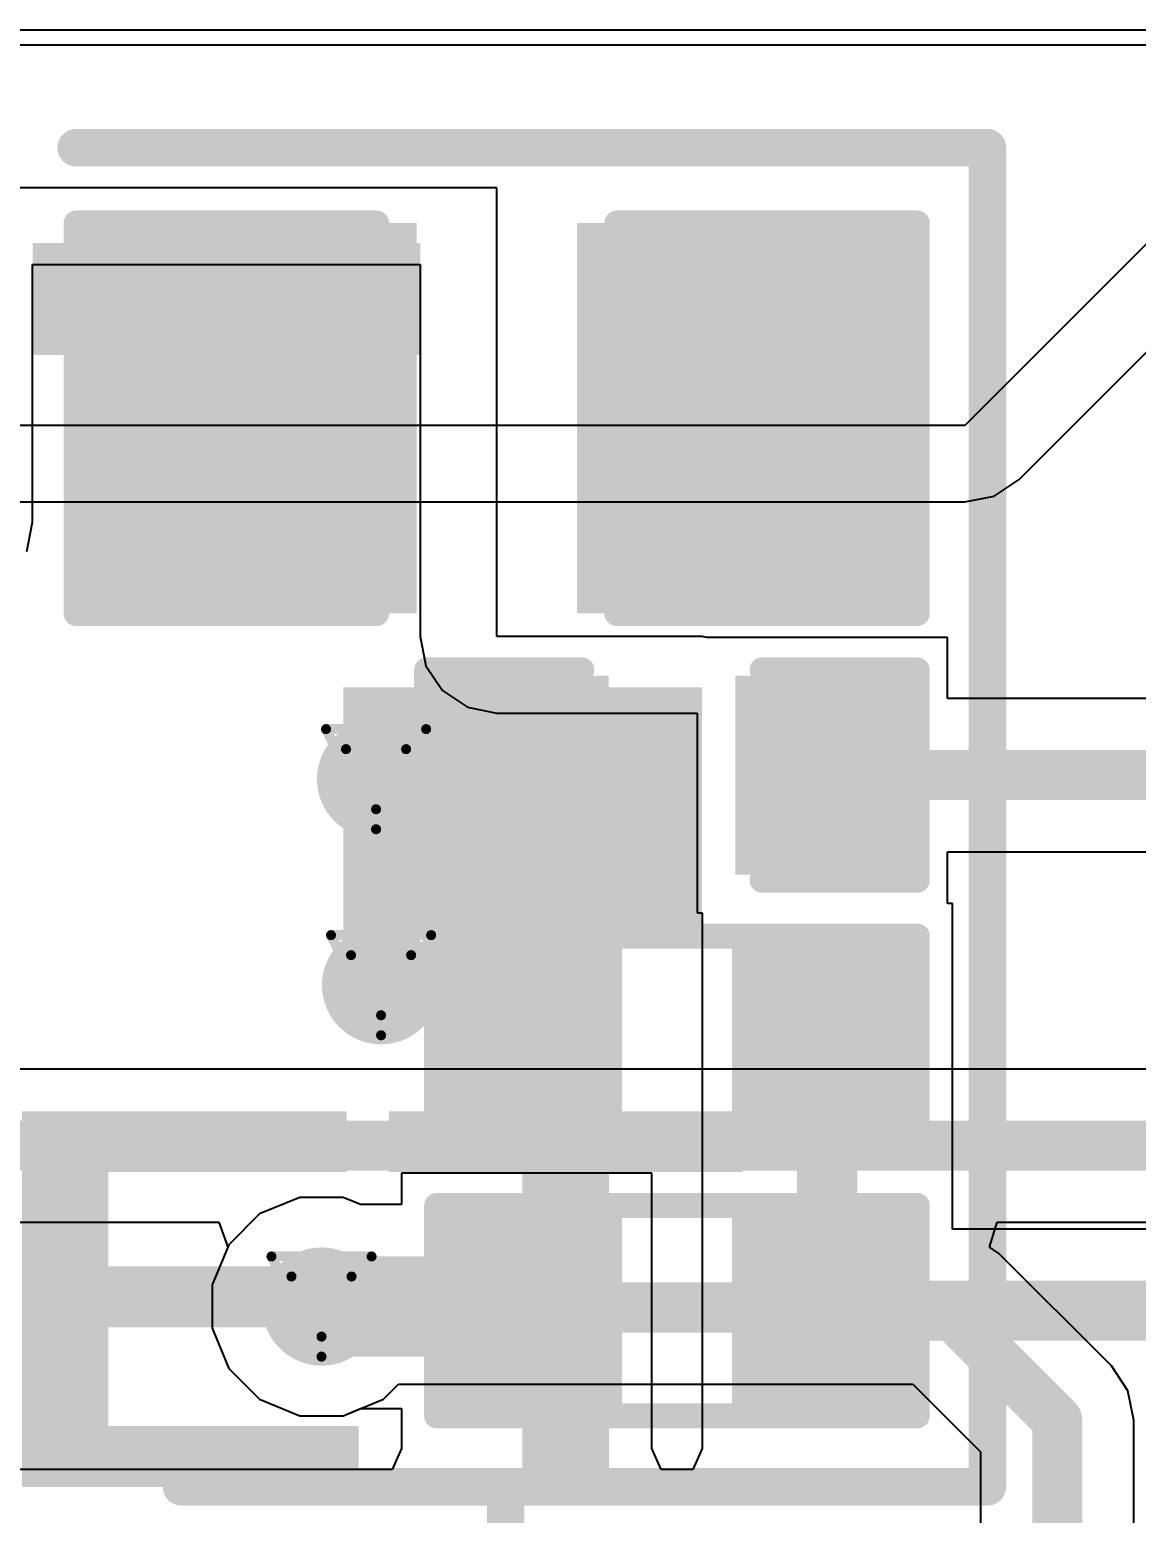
# Model space of a CAD drawing. Header units: inches. Extents: x -1 to 208, y -10 to 150.
# Drawn here: x 21.35 to 26.97, y 67.12 to 74.65 of the extents above; entities that cross this region are included whole.
import ezdxf

# ---------------------------------------------------------------- set-up
doc = ezdxf.new("R2010")
doc.units = ezdxf.units.IN
for name, color, linetype in [('Bottom Layer', 5, 'Continuous'), ('Drill Drawing', 1, 'Continuous'), ('Top Layer', 1, 'Continuous'), ('Top Overlay', 2, 'Continuous'), ('Top Paste', 8, 'Continuous'), ('Top Solder', 216, 'Continuous'), ('Via Holes', 16, 'Continuous')]:
    doc.layers.add(name, color=color, linetype=linetype)
doc.styles.add('Arial Black_Bold', font='', dxfattribs={"height": 0.2})
doc.styles.get('Arial Black_Bold').set_extended_font_data('Arial Black', bold=True)

# ---------------------------------------------------------------- blocks, each defined once
blk = doc.blocks.new('R___0603_66')
at = {"layer": 'Top Layer'}
for points in [[(-0.3809999999999999, 0.4445), (-0.3810000000000001, -0.4445), (-1.143, -0.4445), (-1.143, 0.4445)], [(1.143, 0.4445), (1.143, -0.4445), (0.3809999999999999, -0.4445), (0.3810000000000001, 0.4445)]]:
    blk.add_hatch(color=1, dxfattribs=at).paths.add_polyline_path(points)
at = {"layer": 'Top Paste'}
for points in [[(-0.3809999999999999, 0.4445), (-0.3810000000000001, -0.4445), (-1.143, -0.4445), (-1.143, 0.4445)], [(1.143, 0.4445), (1.143, -0.4445), (0.3809999999999999, -0.4445), (0.3810000000000001, 0.4445)]]:
    blk.add_hatch(color=8, dxfattribs=at).paths.add_polyline_path(points)
at = {"layer": 'Top Solder'}
for points in [[(-0.2793999999999999, 0.5460999999999999), (-0.2794, -0.5461), (-1.2446, -0.5460999999999999), (-1.2446, 0.5461)], [(1.2446, 0.5460999999999999), (1.2446, -0.5461), (0.2793999999999999, -0.5460999999999999), (0.2794, 0.5461)]]:
    blk.add_hatch(color=216, dxfattribs=at).paths.add_polyline_path(points)
at = {"layer": 'Top Overlay'}
for points in [[(-1.2192, 0.5334, 0.127, 0.127, 0), (1.2192, 0.5334, 0.127, 0.127, 0)], [(-1.2192, -0.5334, 0.127, 0.127, 0), (-1.2192, 0.5334, 0.127, 0.127, 0)], [(1.2192, -0.5334, 0.127, 0.127, 0), (1.2192, 0.5334, 0.127, 0.127, 0)], [(-1.2192, -0.5334, 0.127, 0.127, 0), (1.2192, -0.5334, 0.127, 0.127, 0)]]:
    blk.add_lwpolyline(points, format="xyseb", dxfattribs=at)
for points in [[(-1.25095, 0.5334, 0.0635, 0.0635, 1), (-1.18745, 0.5334, 0.0635, 0.0635, 1)], [(-1.25095, 0.5334, 0.0635, 0.0635, 1), (-1.18745, 0.5334, 0.0635, 0.0635, 1)], [(1.18745, 0.5334, 0.0635, 0.0635, 1), (1.25095, 0.5334, 0.0635, 0.0635, 1)], [(1.18745, 0.5334, 0.0635, 0.0635, 1), (1.25095, 0.5334, 0.0635, 0.0635, 1)], [(-1.25095, -0.5334, 0.0635, 0.0635, 1), (-1.18745, -0.5334, 0.0635, 0.0635, 1)], [(-1.25095, -0.5334, 0.0635, 0.0635, 1), (-1.18745, -0.5334, 0.0635, 0.0635, 1)], [(1.18745, -0.5334, 0.0635, 0.0635, 1), (1.25095, -0.5334, 0.0635, 0.0635, 1)], [(1.18745, -0.5334, 0.0635, 0.0635, 1), (1.25095, -0.5334, 0.0635, 0.0635, 1)]]:
    blk.add_lwpolyline(points, format="xyseb", close=True, dxfattribs=at)
blk = doc.blocks.new('R___0603_67')
at = {"layer": 'Top Layer'}
for points in [[(-0.3809999999999999, 0.4445), (-0.3810000000000001, -0.4445), (-1.143, -0.4445), (-1.143, 0.4445)], [(1.143, 0.4445), (1.143, -0.4445), (0.3809999999999999, -0.4445), (0.3810000000000001, 0.4445)]]:
    blk.add_hatch(color=1, dxfattribs=at).paths.add_polyline_path(points)
at = {"layer": 'Top Paste'}
for points in [[(-0.3809999999999999, 0.4445), (-0.3810000000000001, -0.4445), (-1.143, -0.4445), (-1.143, 0.4445)], [(1.143, 0.4445), (1.143, -0.4445), (0.3809999999999999, -0.4445), (0.3810000000000001, 0.4445)]]:
    blk.add_hatch(color=8, dxfattribs=at).paths.add_polyline_path(points)
at = {"layer": 'Top Solder'}
for points in [[(-0.2793999999999999, 0.5460999999999999), (-0.2794, -0.5461), (-1.2446, -0.5460999999999999), (-1.2446, 0.5461)], [(1.2446, 0.5460999999999999), (1.2446, -0.5461), (0.2793999999999999, -0.5460999999999999), (0.2794, 0.5461)]]:
    blk.add_hatch(color=216, dxfattribs=at).paths.add_polyline_path(points)
at = {"layer": 'Top Overlay'}
for points in [[(-1.2192, 0.5334, 0.127, 0.127, 0), (1.2192, 0.5334, 0.127, 0.127, 0)], [(-1.2192, -0.5334, 0.127, 0.127, 0), (-1.2192, 0.5334, 0.127, 0.127, 0)], [(1.2192, -0.5334, 0.127, 0.127, 0), (1.2192, 0.5334, 0.127, 0.127, 0)], [(-1.2192, -0.5334, 0.127, 0.127, 0), (1.2192, -0.5334, 0.127, 0.127, 0)]]:
    blk.add_lwpolyline(points, format="xyseb", dxfattribs=at)
for points in [[(-1.25095, 0.5334, 0.0635, 0.0635, 1), (-1.18745, 0.5334, 0.0635, 0.0635, 1)], [(-1.25095, 0.5334, 0.0635, 0.0635, 1), (-1.18745, 0.5334, 0.0635, 0.0635, 1)], [(1.18745, 0.5334, 0.0635, 0.0635, 1), (1.25095, 0.5334, 0.0635, 0.0635, 1)], [(1.18745, 0.5334, 0.0635, 0.0635, 1), (1.25095, 0.5334, 0.0635, 0.0635, 1)], [(-1.25095, -0.5334, 0.0635, 0.0635, 1), (-1.18745, -0.5334, 0.0635, 0.0635, 1)], [(-1.25095, -0.5334, 0.0635, 0.0635, 1), (-1.18745, -0.5334, 0.0635, 0.0635, 1)], [(1.18745, -0.5334, 0.0635, 0.0635, 1), (1.25095, -0.5334, 0.0635, 0.0635, 1)], [(1.18745, -0.5334, 0.0635, 0.0635, 1), (1.25095, -0.5334, 0.0635, 0.0635, 1)]]:
    blk.add_lwpolyline(points, format="xyseb", close=True, dxfattribs=at)
blk = doc.blocks.new('C___1206_182')
at = {"layer": 'Top Layer'}
for points in [[(-2.03199746, 0.889), (-0.50799746, 0.889), (-0.50799746, -0.889), (-2.03199746, -0.889)], [(0.50799746, 0.889), (2.03199746, 0.889), (2.03199746, -0.889), (0.50799746, -0.889)]]:
    blk.add_hatch(color=1, dxfattribs=at).paths.add_polyline_path(points)
at = {"layer": 'Top Paste'}
for points in [[(-2.03199746, 0.889), (-0.50799746, 0.889), (-0.50799746, -0.889), (-2.03199746, -0.889)], [(0.50799746, 0.889), (2.03199746, 0.889), (2.03199746, -0.889), (0.50799746, -0.889)]]:
    blk.add_hatch(color=8, dxfattribs=at).paths.add_polyline_path(points)
at = {"layer": 'Top Solder'}
for points in [[(-2.13359746, 0.9905999999999999), (-0.40639746, 0.9905999999999999), (-0.40639746, -0.9905999999999999), (-2.13359746, -0.9905999999999999)], [(0.40639746, 0.9905999999999999), (2.13359746, 0.9905999999999999), (2.13359746, -0.9905999999999999), (0.40639746, -0.9905999999999999)]]:
    blk.add_hatch(color=216, dxfattribs=at).paths.add_polyline_path(points)
at = {"layer": 'Top Overlay'}
for points in [[(-2.1336, 0.9905999999999999, 0.127, 0.127, 0), (-0.6096, 0.9905999999999999, 0.127, 0.127, 0)], [(-2.1336, -0.9905999999999999, 0.127, 0.127, 0), (-2.1336, 0.9905999999999999, 0.127, 0.127, 0)], [(0.6096, 0.9905999999999999, 0.127, 0.127, 0), (2.1336, 0.9905999999999999, 0.127, 0.127, 0)], [(2.1336, -0.9905999999999999, 0.127, 0.127, 0), (2.1336, 0.9905999999999999, 0.127, 0.127, 0)], [(-2.1336, -0.9905999999999999, 0.127, 0.127, 0), (-0.6096, -0.9905999999999999, 0.127, 0.127, 0)], [(0.6096, -0.9905999999999999, 0.127, 0.127, 0), (2.1336, -0.9905999999999999, 0.127, 0.127, 0)]]:
    blk.add_lwpolyline(points, format="xyseb", dxfattribs=at)
for points in [[(-2.16535, 0.9905999999999999, 0.0635, 0.0635, 1), (-2.10185, 0.9905999999999999, 0.0635, 0.0635, 1)], [(-2.16535, 0.9905999999999999, 0.0635, 0.0635, 1), (-2.10185, 0.9905999999999999, 0.0635, 0.0635, 1)], [(-0.64135, 0.9905999999999999, 0.0635, 0.0635, 1), (-0.57785, 0.9905999999999999, 0.0635, 0.0635, 1)], [(0.57785, 0.9905999999999999, 0.0635, 0.0635, 1), (0.64135, 0.9905999999999999, 0.0635, 0.0635, 1)], [(2.10185, 0.9905999999999999, 0.0635, 0.0635, 1), (2.16535, 0.9905999999999999, 0.0635, 0.0635, 1)], [(2.10185, 0.9905999999999999, 0.0635, 0.0635, 1), (2.16535, 0.9905999999999999, 0.0635, 0.0635, 1)], [(-2.16535, -0.9905999999999999, 0.0635, 0.0635, 1), (-2.10185, -0.9905999999999999, 0.0635, 0.0635, 1)], [(-2.16535, -0.9905999999999999, 0.0635, 0.0635, 1), (-2.10185, -0.9905999999999999, 0.0635, 0.0635, 1)], [(-0.64135, -0.9905999999999999, 0.0635, 0.0635, 1), (-0.57785, -0.9905999999999999, 0.0635, 0.0635, 1)], [(0.57785, -0.9905999999999999, 0.0635, 0.0635, 1), (0.64135, -0.9905999999999999, 0.0635, 0.0635, 1)], [(2.10185, -0.9905999999999999, 0.0635, 0.0635, 1), (2.16535, -0.9905999999999999, 0.0635, 0.0635, 1)], [(2.10185, -0.9905999999999999, 0.0635, 0.0635, 1), (2.16535, -0.9905999999999999, 0.0635, 0.0635, 1)]]:
    blk.add_lwpolyline(points, format="xyseb", close=True, dxfattribs=at)
blk = doc.blocks.new('C___0603_184')
at = {"layer": 'Top Layer'}
for points in [[(-0.3809999999999999, 0.4445), (-0.3810000000000001, -0.4445), (-1.143, -0.4445), (-1.143, 0.4445)], [(1.143, 0.4445), (1.143, -0.4445), (0.3809999999999999, -0.4445), (0.3810000000000001, 0.4445)]]:
    blk.add_hatch(color=1, dxfattribs=at).paths.add_polyline_path(points)
at = {"layer": 'Top Paste'}
for points in [[(-0.3809999999999999, 0.4445), (-0.3810000000000001, -0.4445), (-1.143, -0.4445), (-1.143, 0.4445)], [(1.143, 0.4445), (1.143, -0.4445), (0.3809999999999999, -0.4445), (0.3810000000000001, 0.4445)]]:
    blk.add_hatch(color=8, dxfattribs=at).paths.add_polyline_path(points)
at = {"layer": 'Top Solder'}
for points in [[(-0.3210001199999999, 0.5044998799999999), (-0.3210001200000001, -0.50449988), (-1.20299988, -0.5044998799999999), (-1.20299988, 0.50449988)], [(1.20299988, 0.5044998799999999), (1.20299988, -0.50449988), (0.3210001199999999, -0.5044998799999999), (0.3210001200000001, 0.50449988)]]:
    blk.add_hatch(color=216, dxfattribs=at).paths.add_polyline_path(points)
at = {"layer": 'Top Overlay'}
for points in [[(-1.2446, 0.5334, 0.127, 0.127, 0), (-0.4571999999999999, 0.5334, 0.127, 0.127, 0)], [(-1.2446, -0.5334, 0.127, 0.127, 0), (-1.2446, 0.5334, 0.127, 0.127, 0)], [(0.4571999999999999, 0.5334, 0.127, 0.127, 0), (1.2446, 0.5334, 0.127, 0.127, 0)], [(1.2446, -0.5334, 0.127, 0.127, 0), (1.2446, 0.5334, 0.127, 0.127, 0)], [(-1.2446, -0.5334, 0.127, 0.127, 0), (-0.4571999999999999, -0.5334, 0.127, 0.127, 0)], [(0.4571999999999999, -0.5334, 0.127, 0.127, 0), (1.2446, -0.5334, 0.127, 0.127, 0)]]:
    blk.add_lwpolyline(points, format="xyseb", dxfattribs=at)
for points in [[(-1.27635, 0.5334, 0.0635, 0.0635, 1), (-1.21285, 0.5334, 0.0635, 0.0635, 1)], [(-1.27635, 0.5334, 0.0635, 0.0635, 1), (-1.21285, 0.5334, 0.0635, 0.0635, 1)], [(-0.4889499999999999, 0.5334, 0.0635, 0.0635, 1), (-0.42545, 0.5334, 0.0635, 0.0635, 1)], [(0.42545, 0.5334, 0.0635, 0.0635, 1), (0.4889499999999999, 0.5334, 0.0635, 0.0635, 1)], [(1.21285, 0.5334, 0.0635, 0.0635, 1), (1.27635, 0.5334, 0.0635, 0.0635, 1)], [(1.21285, 0.5334, 0.0635, 0.0635, 1), (1.27635, 0.5334, 0.0635, 0.0635, 1)], [(-1.27635, -0.5334, 0.0635, 0.0635, 1), (-1.21285, -0.5334, 0.0635, 0.0635, 1)], [(-1.27635, -0.5334, 0.0635, 0.0635, 1), (-1.21285, -0.5334, 0.0635, 0.0635, 1)], [(-0.4889499999999999, -0.5334, 0.0635, 0.0635, 1), (-0.42545, -0.5334, 0.0635, 0.0635, 1)], [(0.42545, -0.5334, 0.0635, 0.0635, 1), (0.4889499999999999, -0.5334, 0.0635, 0.0635, 1)], [(1.21285, -0.5334, 0.0635, 0.0635, 1), (1.27635, -0.5334, 0.0635, 0.0635, 1)], [(1.21285, -0.5334, 0.0635, 0.0635, 1), (1.27635, -0.5334, 0.0635, 0.0635, 1)]]:
    blk.add_lwpolyline(points, format="xyseb", close=True, dxfattribs=at)

msp = doc.modelspace()

# ---------------------------------------------------------------- hatches: boundary and pattern name
at = {"layer": 'Bottom Layer'}
h = msp.add_hatch(color=5, dxfattribs=at)
edge = h.paths.add_edge_path()
edge.add_arc((23.11143206, 70.8491979), 0.2999994, 0, 360)
h = msp.add_hatch(color=5, dxfattribs=at)
edge = h.paths.add_edge_path()
edge.add_arc((23.1368346, 69.8040006), 0.2999994, 0, 360)
h = msp.add_hatch(color=5, dxfattribs=at)
edge = h.paths.add_edge_path()
edge.add_arc((22.8346, 68.1736), 0.2999994, 0, 360)
at = {"layer": 'Top Layer'}
for points in [[(21.36886506, 73.00126624), (23.33512986, 73.00126624), (23.33512986, 73.56935247999999), (21.36886506, 73.56935247999999)], [(22.9447979, 70.05319999999999), (24.76499746, 70.05319999999999), (24.76499746, 71.31429476), (22.9447979, 71.31429476)]]:
    msp.add_hatch(color=1, dxfattribs=at).paths.add_polyline_path(points)
h = msp.add_hatch(color=1, dxfattribs=at)
edge = h.paths.add_edge_path()
edge.add_arc((23.11143206, 70.8491979), 0.2999994, 0, 360)
h = msp.add_hatch(color=1, dxfattribs=at)
edge = h.paths.add_edge_path()
edge.add_arc((23.1368346, 69.8040006), 0.2999994, 0, 360)
h = msp.add_hatch(color=1, dxfattribs=at)
edge = h.paths.add_edge_path()
edge.add_arc((22.8346, 68.1736), 0.2999994, 0, 360)
at = {"layer": 'Via Holes'}
h = msp.add_hatch(color=7, dxfattribs=at)
edge = h.paths.add_edge_path()
edge.add_arc((23.11143206, 70.8491979), 0.1499997, 0, 360)
h = msp.add_hatch(color=7, dxfattribs=at)
edge = h.paths.add_edge_path()
edge.add_arc((23.1368346, 69.8040006), 0.1499997, 0, 360)
h = msp.add_hatch(color=7, dxfattribs=at)
edge = h.paths.add_edge_path()
edge.add_arc((22.8346, 68.1736), 0.1499997, 0, 360)

# ---------------------------------------------------------------- linework, layer by layer
at = {"layer": 'Bottom Layer'}
for p, q in [((4.97073174, 74.5744), (62.54949136, 74.5744)), ((27.25823606, 73.8038021), (26.09843395999999, 72.64399999999999)), ((26.37311972, 72.36931424), (27.41914252, 73.41533704)), ((26.09843395999999, 72.64399999999999), (10.42869136, 72.64399999999999)), ((26.24709254, 72.28510562), (26.37311972, 72.36931424)), ((26.09843395999999, 72.25553493999999), (26.24709254, 72.28510562)), ((16.17547692, 72.25553493999999), (26.09843395999999, 72.25553493999999)), ((32.3963919, 69.37866235999999), (15.7282388, 69.37866235999999)), ((15.56733234, 68.60173224), (22.31332342, 68.60173224)), ((22.31332342, 68.60173224), (22.35968858, 68.47473224)), ((26.2238109, 68.47473224), (26.26233762, 68.60173224)), ((26.26233762, 68.60173224), (32.3963919, 68.60173224)), ((22.35968858, 68.47473224), (22.2806006, 68.2837979)), ((26.2704453, 68.44357151999999), (26.2238109, 68.47473224)), ((26.84173194, 67.87228488), (26.2704453, 68.44357151999999)), ((22.2806006, 68.2837979), (22.2806006, 68.06340209999999)), ((22.2806006, 68.06340209999999), (22.3649413, 67.85978554)), ((22.3649413, 67.85978554), (22.52078554, 67.7039413)), ((26.92594056, 67.7462577), (26.84173194, 67.87228488)), ((23.14841446, 67.7039413), (23.22489386, 67.7804207)), ((23.22489386, 67.7804207), (25.83485307999999, 67.7804207)), ((25.83485307999999, 67.7804207), (26.17858112, 67.43669265999999)), ((26.95551124, 67.59759912), (26.92594056, 67.7462577)), ((22.52078554, 67.7039413), (22.7244021, 67.6196006)), ((22.9447979, 67.6196006), (23.14841446, 67.7039413)), ((22.7244021, 67.6196006), (22.9447979, 67.6196006)), ((26.95551124, 42.07405098), (26.95551124, 67.59759912)), ((26.17858112, 67.43669265999999), (26.17858112, 42.07405098))]:
    msp.add_line(p, q, dxfattribs=at)
for points in [[(15.56733234, 68.9901973, 0.254, 0.254, 0), (32.7914, 68.9901973, 0.254, 0.254, 0)], [(22.83931424, 68.16888576, 0.254, 0.254, 0), (25.99575954, 68.16888576, 0.254, 0.254, 0)], [(25.99575954, 68.16888576, 0.254, 0.254, 0), (26.56704618, 67.59759912, 0.254, 0.254, 0)], [(26.56704618, 41.67904288, 0.254, 0.254, 0), (26.56704618, 67.59759912, 0.254, 0.254, 0)]]:
    msp.add_lwpolyline(points, format="xyseb", dxfattribs=at)
for points in [[(22.77581424, 68.16888576, 0.127, 0.127, 1), (22.90281424, 68.16888576, 0.127, 0.127, 1)], [(25.93225954, 68.16888576, 0.127, 0.127, 1), (26.05925954, 68.16888576, 0.127, 0.127, 1)], [(25.93225954, 68.16888576, 0.127, 0.127, 1), (26.05925954, 68.16888576, 0.127, 0.127, 1)], [(26.50354618, 67.59759912, 0.127, 0.127, 1), (26.63054618, 67.59759912, 0.127, 0.127, 1)], [(26.50354618, 67.59759912, 0.127, 0.127, 1), (26.63054618, 67.59759912, 0.127, 0.127, 1)]]:
    msp.add_lwpolyline(points, format="xyseb", close=True, dxfattribs=at)
at = {"layer": 'Drill Drawing'}
for points in [[(22.85743206, 71.1031979, 0.0508, 0.0508, 0), (23.36543206, 71.1031979, 0.0508, 0.0508, 0)], [(22.85743206, 71.1031979, 0.0508, 0.0508, 0), (23.11143206, 70.5951979, 0.0508, 0.0508, 0)], [(23.11143206, 70.5951979, 0.0508, 0.0508, 0), (23.36543206, 71.1031979, 0.0508, 0.0508, 0)], [(22.95903206, 71.00159790000001, 0.0508, 0.0508, 0), (23.26383206, 71.00159790000001, 0.0508, 0.0508, 0)], [(22.95903206, 71.00159790000001, 0.0508, 0.0508, 0), (23.11143206, 70.6967979, 0.0508, 0.0508, 0)], [(23.11143206, 70.6967979, 0.0508, 0.0508, 0), (23.26383206, 71.00159790000001, 0.0508, 0.0508, 0)], [(22.8828346, 70.05800059999999, 0.0508, 0.0508, 0), (23.3908346, 70.05800059999999, 0.0508, 0.0508, 0)], [(22.8828346, 70.05800059999999, 0.0508, 0.0508, 0), (23.1368346, 69.5500006, 0.0508, 0.0508, 0)], [(23.1368346, 69.5500006, 0.0508, 0.0508, 0), (23.3908346, 70.05800059999999, 0.0508, 0.0508, 0)], [(22.9844346, 69.9564006, 0.0508, 0.0508, 0), (23.2892346, 69.9564006, 0.0508, 0.0508, 0)], [(22.9844346, 69.9564006, 0.0508, 0.0508, 0), (23.1368346, 69.6516006, 0.0508, 0.0508, 0)], [(23.1368346, 69.6516006, 0.0508, 0.0508, 0), (23.2892346, 69.9564006, 0.0508, 0.0508, 0)], [(22.5806, 68.4276, 0.0508, 0.0508, 0), (23.0886, 68.4276, 0.0508, 0.0508, 0)], [(22.5806, 68.4276, 0.0508, 0.0508, 0), (22.8346, 67.91959999999999, 0.0508, 0.0508, 0)], [(22.8346, 67.91959999999999, 0.0508, 0.0508, 0), (23.0886, 68.4276, 0.0508, 0.0508, 0)], [(22.6822, 68.326, 0.0508, 0.0508, 0), (22.987, 68.326, 0.0508, 0.0508, 0)], [(22.6822, 68.326, 0.0508, 0.0508, 0), (22.8346, 68.0212, 0.0508, 0.0508, 0)], [(22.8346, 68.0212, 0.0508, 0.0508, 0), (22.987, 68.326, 0.0508, 0.0508, 0)]]:
    msp.add_lwpolyline(points, format="xyseb", dxfattribs=at)
for points in [[(22.84473206, 71.1031979, 0.0254, 0.0254, 1), (22.87013206, 71.1031979, 0.0254, 0.0254, 1)], [(22.84473206, 71.1031979, 0.0254, 0.0254, 1), (22.87013206, 71.1031979, 0.0254, 0.0254, 1)], [(23.35273206, 71.1031979, 0.0254, 0.0254, 1), (23.37813206, 71.1031979, 0.0254, 0.0254, 1)], [(23.35273206, 71.1031979, 0.0254, 0.0254, 1), (23.37813206, 71.1031979, 0.0254, 0.0254, 1)], [(22.94633206, 71.00159790000001, 0.0254, 0.0254, 1), (22.97173206, 71.00159790000001, 0.0254, 0.0254, 1)], [(22.94633206, 71.00159790000001, 0.0254, 0.0254, 1), (22.97173206, 71.00159790000001, 0.0254, 0.0254, 1)], [(23.25113206, 71.00159790000001, 0.0254, 0.0254, 1), (23.27653206, 71.00159790000001, 0.0254, 0.0254, 1)], [(23.25113206, 71.00159790000001, 0.0254, 0.0254, 1), (23.27653206, 71.00159790000001, 0.0254, 0.0254, 1)], [(23.09873206, 70.6967979, 0.0254, 0.0254, 1), (23.12413206, 70.6967979, 0.0254, 0.0254, 1)], [(23.09873206, 70.6967979, 0.0254, 0.0254, 1), (23.12413206, 70.6967979, 0.0254, 0.0254, 1)], [(23.09873206, 70.5951979, 0.0254, 0.0254, 1), (23.12413206, 70.5951979, 0.0254, 0.0254, 1)], [(23.09873206, 70.5951979, 0.0254, 0.0254, 1), (23.12413206, 70.5951979, 0.0254, 0.0254, 1)], [(22.8701346, 70.05800059999999, 0.0254, 0.0254, 1), (22.8955346, 70.05800059999999, 0.0254, 0.0254, 1)], [(22.8701346, 70.05800059999999, 0.0254, 0.0254, 1), (22.8955346, 70.05800059999999, 0.0254, 0.0254, 1)], [(23.3781346, 70.05800059999999, 0.0254, 0.0254, 1), (23.4035346, 70.05800059999999, 0.0254, 0.0254, 1)], [(23.3781346, 70.05800059999999, 0.0254, 0.0254, 1), (23.4035346, 70.05800059999999, 0.0254, 0.0254, 1)], [(22.9717346, 69.9564006, 0.0254, 0.0254, 1), (22.9971346, 69.9564006, 0.0254, 0.0254, 1)], [(22.9717346, 69.9564006, 0.0254, 0.0254, 1), (22.9971346, 69.9564006, 0.0254, 0.0254, 1)], [(23.2765346, 69.9564006, 0.0254, 0.0254, 1), (23.3019346, 69.9564006, 0.0254, 0.0254, 1)], [(23.2765346, 69.9564006, 0.0254, 0.0254, 1), (23.3019346, 69.9564006, 0.0254, 0.0254, 1)], [(23.1241346, 69.6516006, 0.0254, 0.0254, 1), (23.1495346, 69.6516006, 0.0254, 0.0254, 1)], [(23.1241346, 69.6516006, 0.0254, 0.0254, 1), (23.1495346, 69.6516006, 0.0254, 0.0254, 1)], [(23.1241346, 69.5500006, 0.0254, 0.0254, 1), (23.1495346, 69.5500006, 0.0254, 0.0254, 1)], [(23.1241346, 69.5500006, 0.0254, 0.0254, 1), (23.1495346, 69.5500006, 0.0254, 0.0254, 1)], [(22.5679, 68.4276, 0.0254, 0.0254, 1), (22.5933, 68.4276, 0.0254, 0.0254, 1)], [(22.5679, 68.4276, 0.0254, 0.0254, 1), (22.5933, 68.4276, 0.0254, 0.0254, 1)], [(23.0759, 68.4276, 0.0254, 0.0254, 1), (23.1013, 68.4276, 0.0254, 0.0254, 1)], [(23.0759, 68.4276, 0.0254, 0.0254, 1), (23.1013, 68.4276, 0.0254, 0.0254, 1)], [(22.6695, 68.326, 0.0254, 0.0254, 1), (22.6949, 68.326, 0.0254, 0.0254, 1)], [(22.6695, 68.326, 0.0254, 0.0254, 1), (22.6949, 68.326, 0.0254, 0.0254, 1)], [(22.9743, 68.326, 0.0254, 0.0254, 1), (22.9997, 68.326, 0.0254, 0.0254, 1)], [(22.9743, 68.326, 0.0254, 0.0254, 1), (22.9997, 68.326, 0.0254, 0.0254, 1)], [(22.8219, 68.0212, 0.0254, 0.0254, 1), (22.8473, 68.0212, 0.0254, 0.0254, 1)], [(22.8219, 68.0212, 0.0254, 0.0254, 1), (22.8473, 68.0212, 0.0254, 0.0254, 1)], [(22.8219, 67.91959999999999, 0.0254, 0.0254, 1), (22.8473, 67.91959999999999, 0.0254, 0.0254, 1)], [(22.8219, 67.91959999999999, 0.0254, 0.0254, 1), (22.8473, 67.91959999999999, 0.0254, 0.0254, 1)]]:
    msp.add_lwpolyline(points, format="xyseb", close=True, dxfattribs=at)
at = {"layer": 'Top Layer'}
for p, q in [((18.288, 74.65168712), (30.11600022, 74.65168712)), ((23.72359746, 73.84905728), (20.9804, 73.84905728)), ((23.72359746, 71.57327316), (23.72359746, 73.84905728)), ((21.36886506, 72.1534752), (21.36886506, 73.46059222)), ((21.36886506, 73.46059222), (23.3351324, 73.46059222)), ((23.3351324, 73.46059222), (23.3351324, 71.57327316)), ((21.33929438, 72.00481662), (21.36886506, 72.1534752)), ((23.3351324, 71.57327316), (23.36470308, 71.42461458)), ((24.765, 71.57327316), (23.72359746, 71.57327316)), ((24.79001646, 71.5682973), (24.765, 71.57327316)), ((26.00959746, 71.5682973), (24.79001646, 71.5682973)), ((26.00959746, 71.25826236), (26.00959746, 71.5682973)), ((23.36470308, 71.42461458), (23.4489117, 71.29858739999999)), ((23.4489117, 71.29858739999999), (23.57493888, 71.21437878)), ((23.57493888, 71.21437878), (23.72359746, 71.1848081)), ((28.66175116, 71.25826236), (26.00959746, 71.25826236)), ((23.72359746, 71.1848081), (24.73959746, 71.1848081)), ((24.73959746, 71.1848081), (24.73959746, 70.1712973)), ((26.00959746, 70.2183), (26.00959746, 70.48133224)), ((26.00959746, 70.48133224), (28.82265508, 70.48133224)), ((24.73959746, 70.1712973), (24.765, 70.1712973)), ((24.765, 70.1712973), (24.765, 68.85108912)), ((26.035, 70.2183), (26.00959746, 70.2183)), ((26.035, 68.8213), (26.035, 70.2183)), ((24.51099746, 68.85108912), (23.24099746, 68.85108912)), ((23.24099746, 68.85108912), (23.24099746, 68.69155171999999)), ((24.51099746, 67.47366489999999), (24.51099746, 68.85108912)), ((24.765, 68.85108912), (24.76499746, 68.85108912)), ((24.76499746, 68.85108912), (24.76499746, 67.45409165999999)), ((26.03499746, 68.56695201999999), (26.03499746, 68.8213)), ((26.03499746, 68.8213), (26.035, 68.8213)), ((22.7244021, 68.7275994), (22.52078554, 68.6432587)), ((22.9447979, 68.7275994), (22.7244021, 68.7275994)), ((23.03182592, 68.69155171999999), (22.9447979, 68.7275994)), ((23.24099746, 68.69155171999999), (23.03182592, 68.69155171999999)), ((22.52078554, 68.6432587), (22.3649413, 68.48741446)), ((28.74394556, 68.56695201999999), (26.03499746, 68.56695201999999)), ((22.3649413, 68.48741446), (22.2806006, 68.2837979)), ((22.2806006, 68.2837979), (22.2806006, 68.06340209999999)), ((22.2806006, 68.06340209999999), (22.3649413, 67.85978554)), ((22.3649413, 67.85978554), (22.52078554, 67.7039413)), ((22.52078554, 67.7039413), (22.7244021, 67.6196006)), ((22.7244021, 67.6196006), (22.9447979, 67.6196006)), ((22.9447979, 67.6196006), (23.03182592, 67.65564828)), ((23.03182592, 67.65564828), (23.24099746, 67.65564828)), ((23.24099746, 67.65564828), (23.24099746, 67.47366489999999)), ((23.24099492, 67.45408911999999), (23.19374076, 67.34666236)), ((23.24099746, 67.47366489999999), (23.24099492, 67.45408911999999)), ((24.511, 67.45408911999999), (24.51099746, 67.47366489999999)), ((24.55825416, 67.34666236), (24.511, 67.45408911999999)), ((24.76499492, 67.45409165999999), (24.71774076, 67.34666236)), ((24.76499746, 67.45409165999999), (24.76499492, 67.45409165999999)), ((23.19374076, 67.34666236), (9.342117459999999, 67.34666236)), ((24.71774076, 67.34666236), (24.55825416, 67.34666236))]:
    msp.add_line(p, q, dxfattribs=at)
for points in [[(25.37459746, 70.8697973, 0.254, 0.254, 0), (28.82265762, 70.8697973, 0.254, 0.254, 0)], [(25.4, 68.15259166, 0.3048, 0.3048, 0), (25.4, 69.5198, 0.3048, 0.3048, 0)], [(22.8346, 68.1736, 0.508, 0.508, 0), (23.85498658, 68.1736, 0.508, 0.508, 0)], [(23.85498658, 68.1736, 0.254, 0.254, 0), (23.87599746, 68.15258911999999, 0.254, 0.254, 0)], [(25.39999746, 68.15258911999999, 0.3048, 0.3048, 0), (25.4, 68.15259166, 0.3048, 0.3048, 0)], [(25.39999746, 68.15258911999999, 0.3048, 0.3048, 0), (28.91558098, 68.15258911999999, 0.3048, 0.3048, 0)]]:
    msp.add_lwpolyline(points, format="xyseb", dxfattribs=at)
for points in [[(25.31109746, 70.8697973, 0.127, 0.127, 1), (25.43809746, 70.8697973, 0.127, 0.127, 1)], [(25.3238, 69.5198, 0.1524, 0.1524, 1), (25.4762, 69.5198, 0.1524, 0.1524, 1)], [(22.7076, 68.1736, 0.254, 0.254, 1), (22.9616, 68.1736, 0.254, 0.254, 1)], [(23.72798658, 68.1736, 0.254, 0.254, 1), (23.98198658, 68.1736, 0.254, 0.254, 1)], [(23.79148658, 68.1736, 0.127, 0.127, 1), (23.91848658, 68.1736, 0.127, 0.127, 1)], [(23.81249746, 68.15258911999999, 0.127, 0.127, 1), (23.93949746, 68.15258911999999, 0.127, 0.127, 1)], [(25.32379746, 68.15258911999999, 0.1524, 0.1524, 1), (25.47619746, 68.15258911999999, 0.1524, 0.1524, 1)], [(25.32379746, 68.15258911999999, 0.1524, 0.1524, 1), (25.47619746, 68.15258911999999, 0.1524, 0.1524, 1)], [(25.3238, 68.15259166, 0.1524, 0.1524, 1), (25.4762, 68.15259166, 0.1524, 0.1524, 1)], [(25.3238, 68.15259166, 0.1524, 0.1524, 1), (25.4762, 68.15259166, 0.1524, 0.1524, 1)]]:
    msp.add_lwpolyline(points, format="xyseb", close=True, dxfattribs=at)
at = {"layer": 'Top Overlay'}
for points in [[(21.58999746, 74.05279576, 0.1905, 0.1905, 0), (26.2128, 74.05279576, 0.1905, 0.1905, 0)], [(26.2128, 67.25919999999999, 0.1905, 0.1905, 0), (26.2128, 74.05279576, 0.1905, 0.1905, 0)], [(22.12448204, 67.25919999999999, 0.1905, 0.1905, 0), (26.2128, 67.25919999999999, 0.1905, 0.1905, 0)], [(23.72447884, 67.25919999999999, 0.127, 0.127, 0), (23.76867992, 67.25919999999999, 0.127, 0.127, 0)], [(23.76867992, 66.587624, 0.1905, 0.1905, 0), (23.76867992, 67.25919999999999, 0.1905, 0.1905, 0)]]:
    msp.add_lwpolyline(points, format="xyseb", dxfattribs=at)
for points in [[(21.54237246, 74.05279576, 0.09524999999999999, 0.09524999999999999, 1), (21.63762246, 74.05279576, 0.09524999999999999, 0.09524999999999999, 1)], [(26.165175, 74.05279576, 0.09524999999999999, 0.09524999999999999, 1), (26.260425, 74.05279576, 0.09524999999999999, 0.09524999999999999, 1)], [(26.165175, 74.05279576, 0.09524999999999999, 0.09524999999999999, 1), (26.260425, 74.05279576, 0.09524999999999999, 0.09524999999999999, 1)], [(22.07685704, 67.25919999999999, 0.09524999999999999, 0.09524999999999999, 1), (22.17210704, 67.25919999999999, 0.09524999999999999, 0.09524999999999999, 1)], [(23.69272884, 67.25919999999999, 0.0635, 0.0635, 1), (23.75622884, 67.25919999999999, 0.0635, 0.0635, 1)], [(23.72105492, 67.25919999999999, 0.09524999999999999, 0.09524999999999999, 1), (23.81630492, 67.25919999999999, 0.09524999999999999, 0.09524999999999999, 1)], [(23.73692992, 67.25919999999999, 0.0635, 0.0635, 1), (23.80042992, 67.25919999999999, 0.0635, 0.0635, 1)], [(26.165175, 67.25919999999999, 0.09524999999999999, 0.09524999999999999, 1), (26.260425, 67.25919999999999, 0.09524999999999999, 0.09524999999999999, 1)], [(26.165175, 67.25919999999999, 0.09524999999999999, 0.09524999999999999, 1), (26.260425, 67.25919999999999, 0.09524999999999999, 0.09524999999999999, 1)]]:
    msp.add_lwpolyline(points, format="xyseb", close=True, dxfattribs=at)

# ---------------------------------------------------------------- block references
for name, p in [('C___1206_182', (23.72359746, 72.68035248)), ('C___0603_184', (24.61259746, 70.8697973)), ('R___0603_66', (24.638, 69.5198)), ('R___0603_67', (24.63799746, 68.15258911999999))]:
    msp.add_blockref(name, p)

# ---------------------------------------------------------------- texts
at = {"layer": 'Top Overlay', "style": 'Arial Black_Bold'}
msp.add_text('HSET DET', height=1.905, dxfattribs=at).set_placement((9.9420426, 67.25880375999999))

doc.saveas('drawing.dxf')
